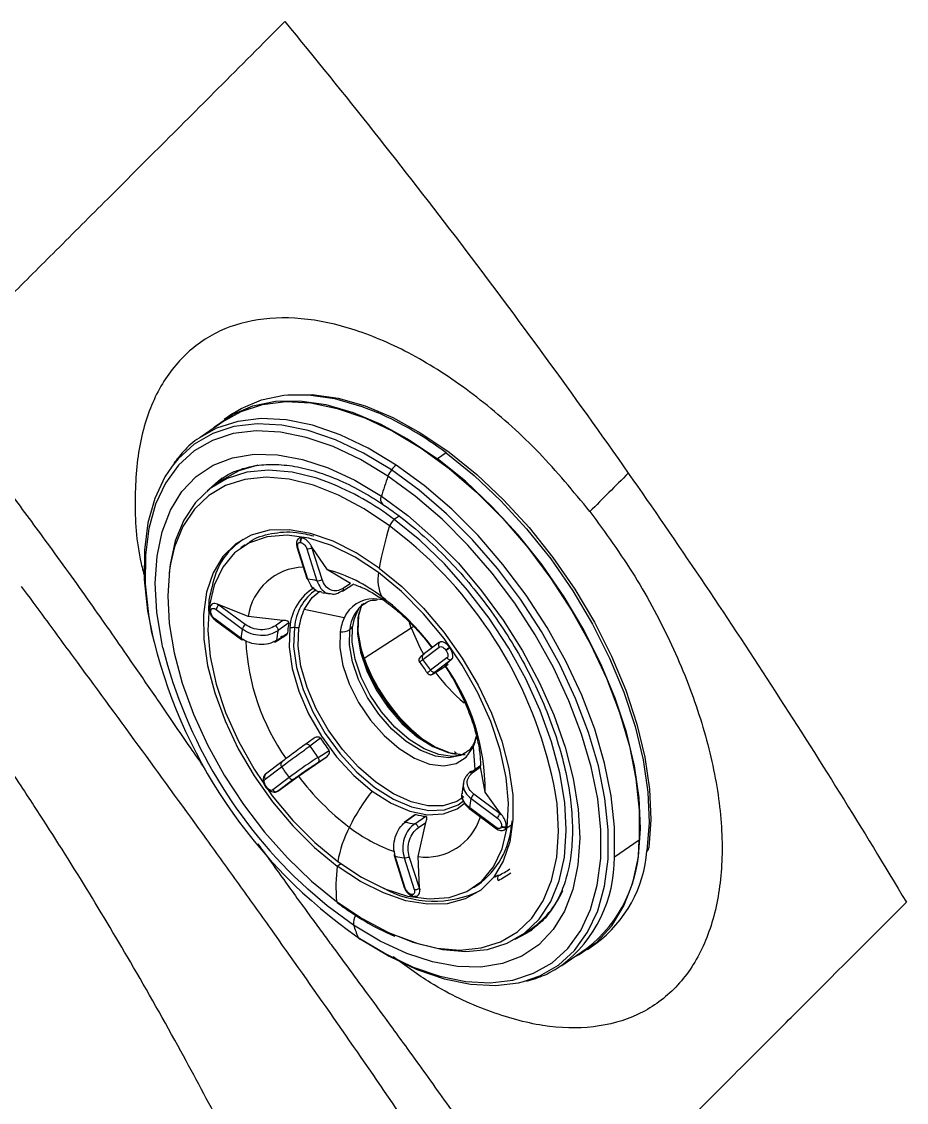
# Model space of a CAD drawing. Extents: x 525 to 613, y 487 to 635.
# Drawn here: x 580.308 to 583.063, y 554.742 to 558.106 of the extents above; entities that cross this region are included whole.
import ezdxf

# ---------------------------------------------------------------- set-up
doc = ezdxf.new("R2010")
doc.units = 0
doc.header["$MEASUREMENT"] = 0
doc.layers.add('1', color=4, linetype='Continuous')
doc.layers.add('STD TEST', color=3, linetype='Continuous')

# ---------------------------------------------------------------- blocks, each defined once
blk = doc.blocks.new('2023 VANGUARD')
at = {"layer": '1', "color": 3, "linetype": 'Continuous', "lineweight": 25}
for p, q in [((11.9816, -35.8261), (11.9046, -35.8789)), ((12.0063, -35.8045), (11.9794, -35.823)), ((12.6706, -35.9273), (12.6437, -35.9457)), ((11.9733, -36.006), (11.9323, -36.0406)), ((11.9709, -36.0126), (11.941, -36.034)), ((11.9614, -36.0143), (11.9693, -36.0088)), ((12.524, -36.1241), (12.5088, -36.1348)), ((12.5554, -36.2028), (12.4944, -36.1543)), ((12.2201, -36.1916), (12.2214, -36.1918)), ((12.0442, -36.2136), (12.0309, -36.2231)), ((12.2044, -36.2123), (12.2055, -36.2191)), ((12.2056, -36.2193), (12.2369, -36.3186)), ((12.2401, -36.3205), (12.2088, -36.2213)), ((12.2167, -36.2063), (12.2181, -36.2065)), ((12.2368, -36.226), (12.2681, -36.3252)), ((12.2532, -36.2216), (12.2506, -36.2166)), ((12.2506, -36.2166), (12.2527, -36.2219)), ((12.2527, -36.2219), (12.2532, -36.2216)), ((12.2839, -36.3212), (12.2527, -36.2219)), ((12.3014, -36.2909), (12.2532, -36.2216)), ((12.3729, -36.3334), (12.3014, -36.2909)), ((12.3474, -36.3575), (12.3825, -36.3342)), ((12.3729, -36.3334), (12.3493, -36.3489)), ((11.9318, -36.3855), (11.9305, -36.4199)), ((11.9635, -36.4005), (11.9585, -36.3981)), ((11.9585, -36.3981), (11.9629, -36.4009)), ((11.9341, -36.4107), (11.9339, -36.4121)), ((11.9375, -36.4193), (11.9377, -36.4178)), ((11.9539, -36.4146), (12.0359, -36.4754)), ((11.9629, -36.4009), (11.9635, -36.4005)), ((12.0449, -36.4617), (11.9629, -36.4009)), ((12.054, -36.4367), (11.9635, -36.4005)), ((12.3531, -36.4404), (12.2285, -36.4142)), ((12.0318, -36.5045), (11.9498, -36.4437)), ((11.9508, -36.4476), (12.0329, -36.5084)), ((12.1624, -36.4489), (12.054, -36.4367)), ((12.1624, -36.4489), (12.1394, -36.4652)), ((12.1808, -36.4561), (12.1469, -36.4801)), ((12.5618, -36.4719), (12.5561, -36.4556)), ((12.1426, -36.5108), (12.1763, -36.4886)), ((12.1452, -36.5113), (12.1745, -36.4921)), ((12.4149, -36.5663), (12.5618, -36.4719)), ((12.5618, -36.4719), (12.5689, -36.4674)), ((12.1403, -36.5145), (12.1452, -36.5113)), ((12.4149, -36.5663), (12.4012, -36.5226)), ((12.5982, -36.57), (12.6489, -36.5315)), ((12.6497, -36.5166), (12.5992, -36.5549)), ((12.6499, -36.5165), (12.653, -36.5149)), ((12.6809, -36.5324), (12.6821, -36.5341)), ((12.6728, -36.5653), (12.6221, -36.6038)), ((12.6691, -36.5409), (12.6703, -36.5425)), ((12.6899, -36.567), (12.6875, -36.5695)), ((12.688, -36.5692), (12.6899, -36.567)), ((12.6368, -36.608), (12.6875, -36.5695)), ((12.6768, -36.586), (12.6534, -36.6009)), ((12.6669, -36.5878), (12.688, -36.5692)), ((12.6698, -36.5873), (12.6669, -36.5878)), ((12.6875, -36.5695), (12.688, -36.5692)), ((12.2559, -36.8171), (12.2335, -36.8335)), ((12.2792, -36.8153), (12.2462, -36.8395)), ((12.2714, -36.8751), (12.3059, -36.853)), ((12.7015, -36.862), (12.6959, -36.8577)), ((12.7544, -36.8429), (12.7593, -36.913)), ((12.1588, -36.889), (12.1081, -36.9275)), ((12.2106, -36.9338), (12.2965, -36.8744)), ((12.2731, -36.8894), (12.2965, -36.8744)), ((12.7029, -36.8707), (12.6989, -36.8712)), ((12.7448, -36.9233), (12.7786, -36.8993)), ((12.1086, -36.9271), (12.1057, -36.93)), ((12.1057, -36.93), (12.1081, -36.9275)), ((12.107, -36.9425), (12.1577, -36.904)), ((12.1462, -36.9802), (12.2106, -36.9338)), ((12.7543, -36.9211), (12.7773, -36.9048)), ((12.7917, -36.9837), (12.7773, -36.9048)), ((12.108, -36.9665), (12.1092, -36.9682)), ((12.1108, -36.9669), (12.1096, -36.9652)), ((12.1817, -36.9378), (12.1309, -36.9763)), ((12.1456, -36.9805), (12.1963, -36.9421)), ((12.7246, -36.9576), (12.7234, -36.9626)), ((12.1378, -36.9825), (12.1385, -36.9825)), ((12.1426, -36.9821), (12.1462, -36.9802)), ((12.1456, -36.9805), (12.1426, -36.9821)), ((12.1462, -36.9802), (12.1456, -36.9805)), ((12.7204, -36.9818), (12.7201, -36.9883)), ((12.748, -37.0033), (12.83, -37.0641)), ((12.839, -37.0504), (12.757, -36.9896)), ((12.8396, -37.0501), (12.7917, -36.9837)), ((12.8259, -37.0932), (12.7439, -37.0324)), ((12.7449, -37.0364), (12.8269, -37.0972)), ((12.5725, -37.0535), (12.5392, -37.0772)), ((12.5758, -37.0531), (12.5429, -37.0764)), ((12.5725, -37.0814), (12.6071, -37.0583)), ((12.8396, -37.0501), (12.839, -37.0504)), ((12.839, -37.0504), (12.8434, -37.0541)), ((12.8434, -37.0541), (12.8396, -37.0501)), ((12.5828, -37.1839), (12.6074, -37.0777)), ((12.5839, -37.0933), (12.6074, -37.0777)), ((12.8269, -37.0971), (12.8327, -37.1004)), ((12.8269, -37.0972), (12.8271, -37.0973)), ((12.8423, -37.0885), (12.8421, -37.0899)), ((12.8573, -37.0902), (12.8571, -37.0916)), ((12.8605, -37.0934), (12.8741, -37.0845)), ((12.8745, -37.0728), (12.8741, -37.0845)), ((13.194, -37.1846), (13.271, -37.1319)), ((12.3312, -37.2131), (12.3418, -37.2058)), ((12.5085, -37.1805), (12.5398, -37.2798)), ((12.543, -37.2818), (12.5117, -37.1825)), ((12.5398, -37.1872), (12.571, -37.2865)), ((12.5869, -37.2825), (12.5556, -37.1832)), ((12.5874, -37.2821), (12.5828, -37.1839)), ((12.7553, -37.2803), (12.7688, -37.2714)), ((12.5632, -37.3015), (12.5618, -37.3013)), ((12.5679, -37.3074), (12.5693, -37.3076)), ((12.5874, -37.2821), (12.5869, -37.2825)), ((12.5869, -37.2825), (12.5882, -37.2877)), ((12.5882, -37.2877), (12.5874, -37.2821)), ((12.8992, -37.4324), (12.9299, -37.4123)), ((12.9407, -37.4095), (12.9328, -37.415)), ((13.0306, -37.5222), (13.1076, -37.4695)), ((13.1099, -37.4728), (13.1367, -37.4544))]:
    blk.add_line(p, q, dxfattribs=at)
at = {"layer": '1', "color": 3, "linetype": 'Continuous', "lineweight": 25, "flags": 128}
for points in [[(12.0063, -35.8045), (12.0318, -35.7887), (12.0952, -35.762), (12.1655, -35.7479), (12.2417, -35.7466), (12.3227, -35.7582), (12.4074, -35.7825), (12.4563, -35.8017)], [(12.1653, -35.7479), (12.1773, -35.7464), (12.2531, -35.7452), (12.3337, -35.7567), (12.4178, -35.7809), (12.5044, -35.8174), (12.592, -35.8656), (12.6795, -35.9248), (12.7656, -35.9942), (12.8489, -36.0728), (12.9284, -36.1595), (13.0028, -36.2528), (13.0711, -36.3516), (13.1322, -36.4543), (13.1852, -36.5595), (13.2295, -36.6656), (13.2643, -36.7711), (13.2891, -36.8745), (13.3036, -36.9741), (13.3076, -37.0687), (13.301, -37.1567)], [(11.9409, -35.854), (11.9495, -35.8462), (12.005, -35.8072), (12.0683, -35.7804), (12.1386, -35.7663), (12.2148, -35.765), (12.2958, -35.7766), (12.3805, -35.8009), (12.4675, -35.8376), (12.5557, -35.8861), (12.6437, -35.9457)], [(11.9816, -35.8261), (12.0324, -35.7978), (12.0985, -35.7763), (12.1711, -35.7676), (12.2491, -35.7717), (12.3315, -35.7885), (12.4169, -35.8179), (12.5043, -35.8594), (12.5922, -35.9124)], [(12.5152, -35.9652), (12.4273, -35.9122), (12.3399, -35.8707), (12.2545, -35.8413), (12.1721, -35.8244), (12.0941, -35.8203), (12.0215, -35.8291), (11.9554, -35.8506), (11.9046, -35.8789)], [(12.4893, -35.9999), (12.4035, -35.9482), (12.3183, -35.9077), (12.2349, -35.879), (12.1545, -35.8626), (12.0784, -35.8586), (12.0075, -35.8671), (11.943, -35.8881), (11.8858, -35.9211), (11.8367, -35.9658), (11.7965, -36.0214), (11.7657, -36.0871), (11.7447, -36.1621), (11.734, -36.2452), (11.7335, -36.3351), (11.7434, -36.4306), (11.7524, -36.4806)], [(12.5, -35.9802), (12.4127, -35.9275), (12.3259, -35.8863), (12.241, -35.8571), (12.1592, -35.8404), (12.0817, -35.8363), (12.0096, -35.845), (11.9439, -35.8663), (11.8857, -35.9), (11.8357, -35.9454), (11.8169, -35.9685)], [(12.5922, -35.9124), (12.6794, -35.9761), (12.7646, -36.0496), (12.8467, -36.1318), (12.9243, -36.2216), (12.9964, -36.3176), (13.0619, -36.4183), (13.1199, -36.5225), (13.1695, -36.6284), (13.2099, -36.7347), (13.2407, -36.8396), (13.2613, -36.9418), (13.2715, -37.0397), (13.271, -37.1319)], [(12.6706, -35.9273), (12.7571, -35.9971), (12.841, -36.0762), (12.9209, -36.1633), (12.9958, -36.2572), (13.0644, -36.3565), (13.1259, -36.4599), (13.1792, -36.5657), (13.2237, -36.6724), (13.2587, -36.7785), (13.2837, -36.8824), (13.2983, -36.9827), (13.3023, -37.0778), (13.2956, -37.1663)], [(11.7888, -36.5342), (11.7852, -36.5178), (11.7698, -36.4229), (11.7649, -36.3329), (11.7703, -36.2491), (11.786, -36.1728), (11.8119, -36.1054), (11.8474, -36.0477), (11.892, -36.0009), (11.9451, -35.9655), (12.0057, -35.9422), (12.0729, -35.9313), (12.1458, -35.9329), (12.223, -35.9472), (12.3034, -35.9737), (12.3857, -36.0122), (12.4687, -36.062)], [(13.0661, -37.4979), (13.0843, -37.4886), (13.1398, -37.4496), (13.1866, -37.3989), (13.224, -37.3372), (13.2515, -37.2655), (13.2688, -37.1847), (13.2754, -37.0962), (13.2714, -37.0011), (13.2568, -36.9009), (13.2319, -36.7969), (13.1969, -36.6908), (13.1524, -36.5841), (13.099, -36.4783), (13.0375, -36.375), (12.9689, -36.2756), (12.8941, -36.1817), (12.8141, -36.0946), (12.7303, -36.0155), (12.6437, -35.9457)], [(11.8169, -35.9685), (11.7947, -36.0021), (11.7634, -36.069), (11.742, -36.1453), (11.7311, -36.2299), (11.7306, -36.3214), (11.7407, -36.4187), (11.7578, -36.5059)], [(12.3044, -36.0191), (12.2675, -36.0059), (12.1906, -35.987), (12.1177, -35.9808), (12.0501, -35.9873), (11.9889, -36.0066), (11.9352, -36.0383), (11.8898, -36.0818), (11.8536, -36.1364), (11.8272, -36.2011), (11.811, -36.2749), (11.8079, -36.3011)], [(12.0839, -35.9652), (12.0246, -35.9827), (11.9709, -36.0126)], [(12.911, -37.5728), (12.9616, -37.5552), (13.0198, -37.5215), (13.0698, -37.4761), (13.1107, -37.4194), (13.1421, -37.3525), (13.1634, -37.2762), (13.1744, -37.1916), (13.1748, -37.1001), (13.1647, -37.0028), (13.1442, -36.9013), (13.1137, -36.797), (13.0735, -36.6915), (13.0242, -36.5862), (12.9667, -36.4828), (12.9016, -36.3827), (12.8299, -36.2873), (12.7528, -36.1982), (12.6713, -36.1165), (12.5866, -36.0435), (12.5, -35.9802)], [(13.194, -37.1846), (13.1945, -37.0925), (13.1843, -36.9946), (13.1637, -36.8924), (13.1329, -36.7874), (13.0925, -36.6812), (13.0429, -36.5752), (12.9849, -36.4711), (12.9194, -36.3703), (12.8473, -36.2744), (12.7697, -36.1846), (12.6876, -36.1024), (12.6024, -36.0289), (12.5152, -35.9652)], [(12.4944, -36.1543), (12.415, -36.1009), (12.3356, -36.0585), (12.2574, -36.0277), (12.182, -36.0091), (12.1104, -36.003), (12.044, -36.0095), (11.9839, -36.0284), (11.9311, -36.0595), (11.8866, -36.1022), (11.851, -36.1558), (11.825, -36.2194), (11.8123, -36.2721)], [(11.9263, -36.0454), (11.9331, -36.0385), (11.9614, -36.0143)], [(12.3964, -37.4352), (12.4822, -37.4869), (12.5674, -37.5274), (12.6508, -37.556), (12.7312, -37.5725), (12.8073, -37.5765), (12.8782, -37.5679), (12.9427, -37.547), (12.9999, -37.514), (13.0489, -37.4693), (13.0892, -37.4137), (13.12, -37.3479), (13.1409, -37.273), (13.1517, -37.1899), (13.1521, -37.1), (13.1422, -37.0044), (13.1221, -36.9047), (13.0921, -36.8023), (13.0526, -36.6986), (13.0042, -36.5952), (12.9477, -36.4936), (12.8837, -36.3953), (12.8134, -36.3016), (12.7376, -36.214), (12.6576, -36.1338), (12.5744, -36.0621), (12.4893, -35.9999)], [(12.4687, -36.062), (12.551, -36.1223), (12.6313, -36.1922), (12.7083, -36.2706), (12.7809, -36.3562), (12.8479, -36.4477), (12.9083, -36.5436), (12.961, -36.6425), (13.0053, -36.7427), (13.0404, -36.8427), (13.0658, -36.941), (13.0812, -37.0359), (13.0862, -37.1259), (13.0808, -37.2097), (13.065, -37.286), (13.0392, -37.3534), (13.0036, -37.4111), (12.959, -37.4579), (12.906, -37.4933), (12.8453, -37.5166), (12.7781, -37.5275), (12.7053, -37.5259), (12.6281, -37.5116), (12.5476, -37.4851), (12.4653, -37.4466), (12.3823, -37.3968)], [(13.0443, -37.0996), (13.0394, -37.0155), (13.024, -36.9227), (12.9983, -36.8265), (12.9629, -36.7287), (12.9182, -36.6309), (12.8651, -36.5348), (12.8044, -36.4421), (12.7373, -36.3542), (12.6648, -36.2729), (12.5882, -36.1993), (12.5088, -36.1348)], [(12.4621, -36.2855), (12.39, -36.2378), (12.3182, -36.2016), (12.2481, -36.1776), (12.1813, -36.1663), (12.1193, -36.1681), (12.0635, -36.1829), (12.0151, -36.2103), (11.9753, -36.2498), (11.9449, -36.3004), (11.9246, -36.361), (11.9148, -36.4304), (11.9158, -36.5068), (11.9275, -36.5887), (11.9497, -36.6741), (11.9819, -36.7612), (12.0233, -36.8481), (12.0731, -36.9328), (12.1301, -37.0133), (12.1931, -37.088), (12.2606, -37.1551), (12.3312, -37.2131)], [(12.4599, -36.2994), (12.3866, -36.2512), (12.3134, -36.2152), (12.2424, -36.1923), (12.1751, -36.1832), (12.1132, -36.188), (12.0584, -36.2066), (12.0118, -36.2386), (11.9747, -36.2832), (11.9481, -36.3392), (11.9324, -36.4054)], [(11.8123, -36.2721), (11.8091, -36.2919), (11.8035, -36.372), (11.8083, -36.4584), (11.8234, -36.5496), (11.8486, -36.644), (11.8835, -36.7401), (11.9274, -36.8361), (11.9795, -36.9305), (12.0391, -37.0216), (12.105, -37.1078), (12.1762, -37.1878), (12.2515, -37.26), (12.3294, -37.3234)], [(12.4621, -36.2855), (12.5326, -36.3435), (12.6001, -36.4106), (12.6631, -36.4853), (12.7201, -36.5658), (12.7699, -36.6505), (12.8114, -36.7374), (12.8435, -36.8245), (12.8657, -36.9099), (12.8775, -36.9918), (12.8784, -37.0682), (12.8687, -37.1376), (12.8483, -37.1982), (12.8179, -37.2488), (12.7781, -37.2883), (12.7297, -37.3157), (12.6739, -37.3305), (12.612, -37.3323), (12.5452, -37.321), (12.475, -37.297), (12.4032, -37.2608), (12.3312, -37.2131)], [(12.8605, -37.0934), (12.8647, -37.0188), (12.8574, -36.9376), (12.8387, -36.8517), (12.8092, -36.7632), (12.7695, -36.6745), (12.7206, -36.5876), (12.6637, -36.5047), (12.6002, -36.4278), (12.5317, -36.3588), (12.4599, -36.2994)], [(12.2285, -36.4142), (12.2533, -36.377), (12.2767, -36.3574)], [(12.4078, -36.3982), (12.3954, -36.4405), (12.3939, -36.4909), (12.4033, -36.5469), (12.4231, -36.6056), (12.4523, -36.6642), (12.4895, -36.7197), (12.5328, -36.7693), (12.58, -36.8105), (12.6288, -36.8412), (12.6767, -36.86), (12.7213, -36.8659), (12.7296, -36.8655)], [(12.4818, -36.3856), (12.4448, -36.3816), (12.4443, -36.3816)], [(11.9324, -36.4054), (11.9282, -36.48), (11.9355, -36.5613), (11.9542, -36.6472), (11.9837, -36.7356), (12.0234, -36.8243), (12.0723, -36.9112), (12.1292, -36.9942), (12.1927, -37.0711), (12.2611, -37.14), (12.3329, -37.1994)], [(12.3986, -36.4244), (12.3974, -36.4318), (12.3958, -36.4834), (12.4054, -36.5407), (12.4256, -36.6009), (12.4555, -36.6608), (12.4936, -36.7176), (12.5379, -36.7684), (12.5863, -36.8106), (12.6362, -36.8421), (12.6853, -36.8613), (12.7018, -36.865)], [(12.1838, -36.4716), (12.1816, -36.532), (12.1908, -36.5985), (12.2113, -36.6686), (12.242, -36.7396), (12.282, -36.8088), (12.3295, -36.8735), (12.3829, -36.9311), (12.4401, -36.9796)], [(12.1978, -36.4711), (12.1956, -36.5302), (12.2047, -36.5953), (12.2247, -36.6639), (12.2548, -36.7334), (12.2939, -36.801), (12.3404, -36.8643), (12.3927, -36.9208), (12.4486, -36.9682), (12.506, -37.0048), (12.5628, -37.0292), (12.6167, -37.0404), (12.6657, -37.038), (12.7078, -37.0221), (12.7248, -37.01)], [(12.7256, -36.9974), (12.7032, -37.0122), (12.6615, -37.0256), (12.6135, -37.0261), (12.5612, -37.0136), (12.5063, -36.9887), (12.451, -36.9523), (12.3974, -36.9058), (12.3475, -36.8508), (12.3031, -36.7895), (12.2659, -36.7242), (12.2373, -36.6573), (12.2184, -36.5913), (12.2098, -36.5286), (12.212, -36.4718)], [(12.3407, -36.4837), (12.3395, -36.5335), (12.349, -36.5887), (12.3688, -36.6465), (12.3977, -36.7041), (12.4345, -36.7586), (12.4772, -36.8072), (12.5237, -36.8476), (12.5717, -36.8777), (12.6188, -36.896), (12.6627, -36.9017), (12.7011, -36.8944), (12.7322, -36.8744), (12.7544, -36.8429)], [(12.7323, -36.8599), (12.7155, -36.8688), (12.6789, -36.8761), (12.637, -36.871), (12.592, -36.8538), (12.546, -36.8251), (12.5014, -36.7866), (12.4605, -36.7402), (12.4252, -36.6881), (12.3974, -36.6329), (12.3785, -36.5776), (12.3693, -36.5247), (12.3704, -36.477)], [(12.6989, -36.8712), (12.6899, -36.8717), (12.6475, -36.8662), (12.602, -36.8485), (12.5556, -36.8194), (12.5107, -36.7804), (12.4694, -36.7334), (12.4339, -36.6808), (12.4059, -36.6252), (12.3869, -36.5693), (12.3777, -36.516), (12.3788, -36.4679)], [(12.5618, -36.4719), (12.5885, -36.5324), (12.601, -36.5553)], [(12.3294, -37.3234), (12.4088, -37.3767), (12.4883, -37.4191), (12.5664, -37.4499), (12.6419, -37.4685), (12.7134, -37.4746), (12.7798, -37.4682), (12.8399, -37.4492), (12.8927, -37.4181), (12.9373, -37.3754), (12.9728, -37.3218), (12.9988, -37.2582), (13.0147, -37.1857), (13.0203, -37.1056), (13.0155, -37.0192), (13.0113, -36.9871)], [(12.4401, -36.9796), (12.4988, -37.017), (12.5568, -37.0419), (12.6119, -37.0534), (12.6619, -37.0509), (12.705, -37.0347), (12.728, -37.0174)], [(12.3329, -37.1994), (12.4063, -37.2477), (12.4794, -37.2837), (12.5505, -37.3065), (12.6178, -37.3157), (12.6797, -37.3109), (12.7345, -37.2922), (12.7811, -37.2602), (12.8181, -37.2157), (12.8448, -37.1596), (12.8605, -37.0934)], [(12.5206, -37.4309), (12.5821, -37.4541), (12.6589, -37.473), (12.7318, -37.4793), (12.7994, -37.4727), (12.8606, -37.4534), (12.9143, -37.4217), (12.9597, -37.3782), (12.9959, -37.3236), (13.0224, -37.2589), (13.0386, -37.1851), (13.0443, -37.1035), (13.0443, -37.0996)], [(12.3823, -37.3968), (12.3001, -37.3365), (12.2395, -37.2848)], [(12.4055, -37.4413), (12.4928, -37.494), (12.5795, -37.5352), (12.6644, -37.5644), (12.7463, -37.5811), (12.8238, -37.5852), (12.8959, -37.5765), (12.911, -37.5728)], [(12.9328, -37.415), (12.9195, -37.4236), (12.8844, -37.4414)], [(12.8909, -37.4376), (12.9291, -37.4174), (12.9368, -37.4123)]]:
    blk.add_lwpolyline(points, dxfattribs=at)
at = {"layer": '1', "color": 3, "linetype": 'Continuous', "lineweight": 25}
for centre, radius, start, end in [((12.0309, -36.7736), 1.0609, 52.9167, 66.3604), ((12.5616, -36.0265), 0.0771, 143.058, 159.7936), ((12.5537, -36.0192), 0.0664, 125.4788, 143.9827), ((11.9788, -36.8325), 0.8762, 52.7799, 68.1824), ((13.7303, -36.4454), 1.3186, 160.2544, 163.0974), ((12.4862, -36.0721), 0.0202, 150.0684, 224.7062), ((13.3965, -36.4462), 0.9482, 162.0654, 170.2402), ((12.5331, -36.1677), 0.0409, 126.4187, 160.8023), ((12.2312, -36.2019), 0.0152, 137.1684, 196.8752), ((12.2326, -36.2021), 0.0152, 137.1684, 196.8752), ((12.2087, -36.2179), 0.0034, 200.7673, 271.387), ((12.2389, -36.2009), 0.0251, 265.3087, 303.2733), ((11.6802, -37.2363), 1.3542, 10.6025, 49.7411), ((12.2318, -36.4621), 0.1797, 91.9995, 171.8644), ((12.1729, -36.7592), 0.4856, 52.2688, 74.6643), ((12.2401, -36.317), 0.00354, 206.2259, 270.5136), ((12.2072, -36.6017), 0.2831, 77.5734, 83.3273), ((12.2702, -36.3002), 0.0251, 265.3087, 303.2741), ((12.579, -36.322), 0.1212, 169.274, 206.0093), ((12.34, -36.4811), 0.1565, 120.861, 176.4938), ((12.357, -36.4837), 0.1597, 125.0884, 175.4442), ((12.4435, -36.4806), 0.099, 89.5759, 156.0321), ((12.4808, -36.4852), 0.1107, 126.1954, 175.7846), ((11.9829, -37.0209), 0.8089, 37.0645, 52.9681), ((12.5192, -36.3469), 0.0567, 209.9141, 232.8609), ((11.9416, -36.4127), 0.00775, 175.6009, 238.1298), ((11.9411, -36.4117), 0.00695, 137.9336, 241.212), ((11.9765, -36.4197), 0.0232, 125.881, 167.2806), ((12.4116, -36.4979), 0.2014, 155.4412, 172.5405), ((12.5239, -36.4869), 0.1463, 155.4412, 172.5405), ((12.5625, -36.512), 0.192, 149.304, 153.4173), ((11.9536, -36.4448), 0.00394, 163.1727, 225.8717), ((12.0585, -36.4805), 0.0232, 125.8801, 167.2806), ((12.4379, -36.5089), 0.2625, 168.3904, 175.5453), ((12.4909, -36.5034), 0.1515, 155.4412, 172.5405), ((13.3042, -36.1281), 1.5913, 192.7979, 235.2193), ((12.3429, -36.5335), 0.3125, 169.2743, 174.6614), ((12.4042, -36.532), 0.2625, 168.5857, 175.3498), ((12.1967, -36.6309), 0.1598, 89.6036, 94.6329), ((12.1967, -36.6364), 0.1654, 84.6945, 89.6109), ((12.3461, -36.4382), 0.0458, 263.1703, 302.0663), ((12.3563, -36.4557), 0.0256, 303.4756, 331.5917), ((12.0356, -36.5056), 0.00394, 163.1725, 225.8719), ((12.0348, -36.5039), 0.00496, 246.6007, 309.169), ((12.7442, -36.4786), 0.6986, 182.6995, 215.0185), ((12.6572, -36.5245), 0.0108, 131.9515, 220.1933), ((12.9087, -36.8624), 0.401, 124.6216, 126.6964), ((13.25, -36.1674), 1.5066, 194.0913, 227.8742), ((12.9478, -36.3708), 0.5677, 200.149, 233.5405), ((12.6064, -36.563), 0.0108, 131.9495, 220.1936), ((12.9099, -36.8641), 0.401, 124.6216, 126.6964), ((12.6824, -36.5596), 0.0112, 210.8271, 296.8147), ((11.896, -37.0923), 0.8752, 33.9345, 36.6452), ((12.1131, -36.9799), 0.6786, 359.6855, 35.2994), ((12.6317, -36.598), 0.0112, 210.8268, 296.8168), ((13.0662, -36.2958), 0.532, 216.3956, 230.2697), ((12.6166, -36.7799), 0.1515, 335.4412, 352.5405), ((12.8922, -36.4097), 0.735, 213.4896, 217.0901), ((12.8585, -36.4328), 0.735, 213.5879, 216.9917), ((12.166, -36.897), 0.0108, 131.9493, 220.1936), ((12.1153, -36.9355), 0.0108, 131.9515, 220.1933), ((12.8839, -36.4154), 0.8752, 213.9345, 216.6452), ((12.8561, -36.4463), 0.8089, 217.0645, 232.9681), ((12.1143, -36.9726), 0.00874, 122.7317, 136.1789), ((12.1135, -36.9716), 0.00547, 119.5405, 140.7163), ((12.1913, -36.9321), 0.0112, 210.8268, 296.8167), ((12.1406, -36.9705), 0.0112, 210.8271, 296.8147), ((12.9341, -37.3707), 0.6301, 141.6289, 153.7516), ((12.4369, -36.9742), 0.3125, 349.2743, 354.6614), ((12.7706, -37.0084), 0.0232, 125.8802, 167.2806), ((12.7477, -37.0335), 0.00394, 163.1725, 225.8719), ((12.6308, -36.8217), 0.2378, 256.6294, 264.2713), ((12.6067, -37.0074), 0.1781, 262.3019, 342.8246), ((12.8526, -37.0692), 0.0232, 125.881, 167.2806), ((12.7146, -37.2677), 0.3877, 153.0697, 169.8578), ((12.677, -36.6904), 0.5063, 232.5114, 250.7015), ((12.5971, -36.8449), 0.2378, 256.838, 264.0624), ((12.6203, -37.0647), 0.2545, 305.7001, 355.5523), ((12.8297, -37.0943), 0.00394, 163.1727, 225.8717), ((12.8512, -37.0772), 0.0156, 234.555, 292.4021), ((12.8514, -37.0758), 0.0156, 234.555, 292.4021), ((12.8515, -37.1372), 0.4196, 307.6183, 0.7188), ((12.8987, -37.1352), 0.3981, 306.717, 355.5224), ((13.2898, -37.1568), 0.0112, 301.5074, 0.4825), ((12.5117, -37.1794), 0.0031, 108.898, 270.5039), ((12.5727, -36.9061), 0.2831, 257.5734, 263.3273), ((12.5418, -37.1622), 0.0251, 265.3087, 303.2741), ((12.775, -37.19), 0.4191, 307.335, 0.7375), ((12.8427, -37.2763), 0.5154, 172.9611, 185.2429), ((12.7434, -37.0647), 0.2124, 294.6693, 307.0093), ((12.7468, -37.0526), 0.2087, 294.6694, 305.6096), ((12.8416, -37.251), 0.0117, 131.4704, 215.27), ((12.633, -36.9946), 0.3279, 241.0077, 295.9658), ((12.543, -37.2782), 0.00354, 206.2261, 270.5134), ((12.5698, -37.2994), 0.0082, 193.087, 256.7043), ((12.5705, -37.3002), 0.00741, 190.159, 289.8416), ((12.5731, -37.2615), 0.0251, 265.3087, 303.2733), ((12.765, -37.1678), 0.2949, 303.9968, 335.6751), ((12.4291, -37.3907), 0.0472, 148.6346, 187.388), ((12.6908, -37.3055), 0.3217, 196.4928, 203.7758), ((12.4055, -37.4314), 0.00987, 202.1379, 269.5768)]:
    blk.add_arc(centre, radius, start, end, dxfattribs=at)
for points, knots in [([(16.2356, -37.6487), (16.2231, -37.6185), (16.1993, -37.5612), (16.1653, -37.48), (16.1351, -37.4082), (16.1087, -37.3458), (16.0861, -37.2929), (16.0598, -37.2317), (16.0247, -37.1504), (15.9663, -37.017), (15.8604, -36.7798), (15.7066, -36.4495), (15.4478, -35.9271), (15.1006, -35.286), (14.6476, -34.5374), (14.159, -33.8115), (13.6363, -33.1098), (13.0814, -32.4332), (12.4958, -31.7833), (11.8806, -31.1611), (11.3315, -30.6551), (10.6673, -30.0857), (10.1204, -29.6596), (9.5407, -29.2472), (9.1735, -28.9991), (8.7738, -28.7449), (8.3992, -28.5191), (8.0243, -28.3051), (7.7228, -28.1427), (7.5039, -28.0292), (7.3702, -27.9614), (7.2385, -27.8959), (7.1087, -27.8328), (6.9809, -27.7717), (6.8961, -27.7323), (6.8542, -27.7127)], [0, 0, 0, 0, 0.007026, 0.013326, 0.018899, 0.023745, 0.027863, 0.031253, 0.038027, 0.046879, 0.062505, 0.093756, 0.125007, 0.187505, 0.250004, 0.3125, 0.374997, 0.437498, 0.499999, 0.562466, 0.624997, 0.659992, 0.749988, 0.773469, 0.812493, 0.844962, 0.874998, 0.90624, 0.937499, 0.948405, 0.959115, 0.969629, 0.979948, 0.990072, 1, 1, 1, 1]), ([(11.048, -35.7047), (11.0634, -35.6893), (11.095, -35.6578), (11.1436, -35.6091), (11.1946, -35.5581), (11.2479, -35.5048), (11.3321, -35.4206), (11.4519, -35.3011), (11.6087, -35.144), (11.78, -34.9731), (11.9674, -34.7857), (12.0987, -34.6541), (12.1681, -34.5847)], [0, 0, 0, 0, 0.041538, 0.08513, 0.130739, 0.178331, 0.227875, 0.355964, 0.498078, 0.647014, 0.813735, 1, 1, 1, 1]), ([(12.1681, -34.5847), (12.3542, -34.8107), (12.6275, -35.1556), (12.8919, -35.5101), (13.0662, -35.7485), (13.1523, -35.8689), (13.2374, -35.9903)], [0, 0, 0, 0, 0.5, 0.75, 0.75, 1, 1, 1, 1]), ([(13.118, -36.1096), (13.0662, -36.047), (12.9627, -35.9218), (12.7886, -35.7662), (12.6094, -35.6409), (12.4301, -35.5543), (12.2579, -35.5071), (12.0997, -35.5036), (11.9608, -35.5415), (11.8478, -35.6216), (11.7636, -35.7388), (11.7124, -35.8903), (11.6977, -36.0696), (11.7059, -36.2162), (11.7287, -36.3031), (11.7329, -36.3191)], [0, 0, 0, 0, 0.081775, 0.163581, 0.245368, 0.327163, 0.408937, 0.490744, 0.572529, 0.654325, 0.736098, 0.817906, 0.899692, 0.981488, 1, 1, 1, 1]), ([(11.9205, -36.9114), (11.905, -36.889), (11.855, -36.8166), (11.7785, -36.7046), (11.6974, -36.5866), (11.6305, -36.4901), (11.5464, -36.3702), (11.4445, -36.2282), (11.3165, -36.0548), (11.1872, -35.8837), (11.0944, -35.7644), (11.048, -35.7047)], [0, 0, 0, 0, 0.055009, 0.177127, 0.273269, 0.343438, 0.413648, 0.568096, 0.695485, 0.847743, 1, 1, 1, 1]), ([(11.9064, -35.8782), (11.9048, -35.8791), (11.8841, -35.8907), (11.855, -35.9175), (11.8319, -35.9476), (11.8223, -35.9601)], [0, 0, 0, 0, 0.048617, 0.605769, 1, 1, 1, 1]), ([(11.9629, -36.0148), (11.9668, -36.0115), (11.9846, -35.9963), (12.0232, -35.9794), (12.0788, -35.9646), (12.1406, -35.9615), (12.2067, -35.9689), (12.2763, -35.987), (12.3485, -36.0155), (12.4142, -36.0493), (12.4553, -36.0757), (12.4718, -36.0863)], [0, 0, 0, 0, 0.036036, 0.166116, 0.29589, 0.42319, 0.548205, 0.671885, 0.795003, 0.917998, 1, 1, 1, 1]), ([(13.2374, -35.9903), (13.2173, -36.0103), (13.1972, -36.0303), (13.1574, -36.0701), (13.1377, -36.0899), (13.1181, -36.1096)], [0, 0, 0, 0, 0.5, 0.5, 1, 1, 1, 1]), ([(13.2374, -35.9903), (13.3135, -36.099), (13.3888, -36.2084), (13.5372, -36.4286), (13.6104, -36.5392), (13.8269, -36.8731), (13.9671, -37.0982), (14.1032, -37.3259)], [0, 0, 0, 0, 0.25, 0.25, 0.5, 0.5, 1, 1, 1, 1]), ([(12.4718, -36.0863), (12.4848, -36.0952), (12.5224, -36.121), (12.5843, -36.1706), (12.656, -36.237), (12.7246, -36.3106), (12.7893, -36.3901), (12.8489, -36.4745), (12.9026, -36.5624), (12.9496, -36.6525), (12.9892, -36.7434), (13.0209, -36.8339), (13.0442, -36.9224), (13.0588, -37.0077), (13.0647, -37.0884), (13.062, -37.1633), (13.0507, -37.2313), (13.0314, -37.2916), (13.0043, -37.3431), (12.9738, -37.383), (12.9495, -37.4013), (12.9392, -37.409)], [0, 0, 0, 0, 0.028638, 0.08331, 0.13807, 0.192894, 0.247766, 0.302665, 0.357569, 0.412452, 0.467291, 0.522063, 0.576747, 0.631328, 0.685801, 0.740186, 0.794547, 0.848995, 0.903788, 0.959323, 1, 1, 1, 1]), ([(13.118, -36.1096), (13.1662, -36.1759), (13.2624, -36.3084), (13.3763, -36.5241), (13.4631, -36.7418), (13.5161, -36.9548), (13.5355, -37.1548), (13.5186, -37.3334), (13.468, -37.4851), (13.3836, -37.6022), (13.2706, -37.6824), (13.1318, -37.7202), (12.9736, -37.717), (12.8014, -37.6687), (12.6426, -37.5957), (12.5444, -37.524), (12.5057, -37.4956)], [0, 0, 0, 0, 0.073245, 0.146494, 0.219751, 0.292987, 0.366234, 0.439481, 0.512738, 0.585974, 0.65922, 0.732468, 0.805725, 0.878962, 0.952209, 1, 1, 1, 1]), ([(12.0379, -36.1968), (12.0223, -36.2086), (11.9872, -36.2349), (11.9502, -36.2987), (11.9379, -36.3566), (11.9318, -36.3855)], [0, 0, 0, 0, 0.286945, 0.643473, 1, 1, 1, 1]), ([(12.0455, -36.2156), (12.0499, -36.2115), (12.0719, -36.1915), (12.1255, -36.1765), (12.1927, -36.1696), (12.2399, -36.1813), (12.258, -36.1858)], [0, 0, 0, 0, 0.087859, 0.43623, 0.784602, 1, 1, 1, 1]), ([(12.2106, -36.1937), (12.2092, -36.1953), (12.2066, -36.1984), (12.2046, -36.2049), (12.2039, -36.2097), (12.2043, -36.2122), (12.2044, -36.2123)], [0, 0, 0, 0, 0.332652, 0.662432, 0.985716, 1, 1, 1, 1]), ([(12.2201, -36.1916), (12.2177, -36.1914), (12.2132, -36.1912), (12.2105, -36.1939), (12.2092, -36.1952)], [0, 0, 0, 0, 0.515792, 1, 1, 1, 1]), ([(12.2506, -36.2166), (12.2487, -36.2137), (12.2448, -36.2077), (12.2372, -36.2), (12.2291, -36.194), (12.224, -36.1925), (12.2214, -36.1918)], [0, 0, 0, 0, 0.246603, 0.499388, 0.752586, 1, 1, 1, 1]), ([(12.2088, -36.2213), (12.2083, -36.2188), (12.2072, -36.2138), (12.2089, -36.2087), (12.2123, -36.2061), (12.2152, -36.2062), (12.2167, -36.2063)], [0, 0, 0, 0, 0.279486, 0.559002, 0.779415, 1, 1, 1, 1]), ([(12.2181, -36.2065), (12.2201, -36.2071), (12.2242, -36.2085), (12.2301, -36.2138), (12.2345, -36.2199), (12.236, -36.224), (12.2368, -36.226)], [0, 0, 0, 0, 0.279658, 0.559227, 0.779582, 1, 1, 1, 1]), ([(12.2835, -36.3603), (12.2793, -36.36), (12.2678, -36.3594), (12.2511, -36.3457), (12.2438, -36.3289), (12.2401, -36.3205)], [0, 0, 0, 0, 0.217972, 0.608967, 1, 1, 1, 1]), ([(12.2681, -36.3252), (12.2718, -36.3336), (12.2791, -36.3502), (12.2942, -36.3633), (12.3043, -36.3642), (12.3068, -36.3644)], [0, 0, 0, 0, 0.4275514, 0.8550607, 1, 1, 1, 1]), ([(12.3493, -36.3489), (12.3429, -36.3521), (12.3301, -36.3585), (12.3103, -36.3551), (12.2933, -36.3429), (12.2871, -36.3284), (12.2839, -36.3212)], [0, 0, 0, 0, 0.249817, 0.500222, 0.750496, 1, 1, 1, 1]), ([(12.8924, -38.5367), (12.8924, -38.5367), (12.8924, -38.5367), (12.8924, -38.5367), (12.7693, -38.3452), (12.5803, -38.0609), (12.3215, -37.6865), (12.1574, -37.454), (12.0416, -37.292), (11.9752, -37.1996), (11.8753, -37.0612), (11.7247, -36.8542), (11.5564, -36.6248), (11.4309, -36.4545), (11.3729, -36.3757), (11.3487, -36.3428)], [0.7543994, 0.7543994, 0.7543994, 0.7543994, 0.7543995, 0.7543995, 0.7543995, 0.8168995, 0.8481495, 0.8793995, 0.8950245, 0.902837, 0.9106495, 0.9418995, 0.9731495, 0.9887745, 1.0000001, 1.0000001, 1.0000001, 1.0000001]), ([(12.2822, -36.3616), (12.2886, -36.3625), (12.2969, -36.3635), (12.3059, -36.3655), (12.3079, -36.366)], [0, 0, 0, 0, 0.779021, 1, 1, 1, 1]), ([(12.3068, -36.3644), (12.3117, -36.3656), (12.3241, -36.3686), (12.3368, -36.3618), (12.3444, -36.3577)], [0, 0, 0, 0, 0.397942, 1, 1, 1, 1]), ([(12.3493, -36.3489), (12.3495, -36.3496), (12.3499, -36.351), (12.35, -36.3534), (12.3493, -36.356), (12.3477, -36.3575), (12.3459, -36.3579), (12.3449, -36.3578), (12.3444, -36.3577)], [0, 0, 0, 0, 0.1247216, 0.2493439, 0.5000001, 0.7506559, 0.8752779, 1, 1, 1, 1]), ([(12.3835, -36.3368), (12.3894, -36.3387), (12.4032, -36.3431), (12.4348, -36.3586), (12.464, -36.3767), (12.4814, -36.3895), (12.4853, -36.3923)], [0, 0, 0, 0, 0.247229, 0.572616, 0.905553, 1, 1, 1, 1]), ([(11.9585, -36.3981), (11.9557, -36.3972), (11.95, -36.3954), (11.943, -36.3964), (11.9378, -36.4001), (11.9365, -36.4048), (11.9359, -36.4071)], [0, 0, 0, 0, 0.246603, 0.499388, 0.752586, 1, 1, 1, 1]), ([(12.3941, -36.4205), (12.3946, -36.4193), (12.3989, -36.4088), (12.4059, -36.4013), (12.4144, -36.3972), (12.4158, -36.3965)], [0, 0, 0, 0, 0.09529, 0.846585, 1, 1, 1, 1]), ([(12.4158, -36.3965), (12.4216, -36.3928), (12.4321, -36.3858), (12.4485, -36.3851), (12.456, -36.3848)], [0, 0, 0, 0, 0.5438, 1, 1, 1, 1]), ([(12.4853, -36.3923), (12.4929, -36.3981), (12.515, -36.415), (12.5529, -36.4494), (12.5934, -36.4917), (12.6171, -36.5223), (12.6269, -36.5351)], [0, 0, 0, 0, 0.1591049, 0.465555, 0.7774481, 1, 1, 1, 1]), ([(11.9338, -36.4125), (11.9337, -36.414), (11.9335, -36.4169), (11.9345, -36.4232), (11.9375, -36.4316), (11.9424, -36.4393), (11.9472, -36.4446), (11.9497, -36.4467), (11.951, -36.4477)], [0, 0, 0, 0, 0.130838, 0.258017, 0.505837, 0.75074, 0.874277, 1, 1, 1, 1]), ([(11.9498, -36.4437), (11.9478, -36.4418), (11.9437, -36.4382), (11.9395, -36.431), (11.9373, -36.4244), (11.9375, -36.421), (11.9375, -36.4193)], [0, 0, 0, 0, 0.2794856, 0.5590017, 0.7794153, 1, 1, 1, 1]), ([(11.9377, -36.4178), (11.9383, -36.416), (11.9394, -36.4124), (11.9438, -36.4106), (11.9489, -36.4114), (11.9523, -36.4135), (11.9539, -36.4146)], [0, 0, 0, 0, 0.279658, 0.559227, 0.779582, 1, 1, 1, 1]), ([(12.1394, -36.4652), (12.1326, -36.4689), (12.1191, -36.4763), (12.0927, -36.4788), (12.0661, -36.4744), (12.052, -36.4659), (12.0449, -36.4617)], [0, 0, 0, 0, 0.249816, 0.500222, 0.750495, 1, 1, 1, 1]), ([(12.1394, -36.4652), (12.1399, -36.4657), (12.1411, -36.4666), (12.1431, -36.469), (12.1453, -36.4723), (12.1466, -36.4758), (12.147, -36.4784), (12.147, -36.4796), (12.1469, -36.4801)], [0, 0, 0, 0, 0.124722, 0.249344, 0.5, 0.750656, 0.875278, 1, 1, 1, 1]), ([(12.1808, -36.4561), (12.1809, -36.4556), (12.181, -36.4545), (12.18, -36.453), (12.1784, -36.4518), (12.1751, -36.4503), (12.1698, -36.449), (12.1649, -36.4489), (12.1624, -36.4489)], [0, 0, 0, 0, 0.094222, 0.190488, 0.29829, 0.424515, 0.701616, 1, 1, 1, 1]), ([(12.0359, -36.4754), (12.0442, -36.4804), (12.0608, -36.4904), (12.0921, -36.4958), (12.1231, -36.4933), (12.139, -36.4845), (12.1469, -36.4801)], [0, 0, 0, 0, 0.25003, 0.500035, 0.750022, 1, 1, 1, 1]), ([(12.1554, -36.4983), (12.158, -36.4981), (12.1629, -36.4979), (12.1687, -36.4959), (12.1724, -36.4938), (12.1745, -36.4922), (12.1759, -36.4904), (12.1761, -36.4892), (12.1763, -36.4886)], [0, 0, 0, 0, 0.298269, 0.57514, 0.701514, 0.809419, 0.905747, 1, 1, 1, 1]), ([(12.1426, -36.5108), (12.1347, -36.5147), (12.1189, -36.5227), (12.088, -36.5249), (12.0567, -36.5194), (12.0401, -36.5094), (12.0318, -36.5045)], [0, 0, 0, 0, 0.249978, 0.499965, 0.74997, 1, 1, 1, 1]), ([(12.1326, -36.5133), (12.1333, -36.5138), (12.1348, -36.5148), (12.1363, -36.5152), (12.137, -36.5154)], [0, 0, 0, 0, 0.481432, 1, 1, 1, 1]), ([(12.137, -36.5154), (12.1378, -36.5154), (12.1393, -36.5155), (12.141, -36.5145), (12.1422, -36.5129), (12.1424, -36.5115), (12.1426, -36.5108)], [0, 0, 0, 0, 0.2594194, 0.5189434, 0.7684571, 1, 1, 1, 1]), ([(12.6489, -36.5315), (12.6504, -36.5308), (12.6534, -36.5295), (12.6594, -36.5316), (12.6648, -36.5355), (12.6677, -36.5391), (12.6691, -36.5409)], [0, 0, 0, 0, 0.279486, 0.559002, 0.779415, 1, 1, 1, 1]), ([(12.6809, -36.5324), (12.6787, -36.5296), (12.6742, -36.524), (12.6663, -36.5181), (12.6587, -36.5146), (12.6549, -36.5148), (12.653, -36.5149)], [0, 0, 0, 0, 0.247558, 0.500834, 0.753648, 1, 1, 1, 1]), ([(12.2163, -38.5234), (12.2073, -38.5043), (12.1823, -38.451), (12.1332, -38.3486), (12.0608, -38.2012), (11.963, -38.0094), (11.8371, -37.7737), (11.6942, -37.521), (11.5416, -37.266), (11.4265, -37.0844), (11.3215, -36.9247), (11.2483, -36.8167), (11.153, -36.6803), (11.0968, -36.6032), (11.0613, -36.5545)], [0, 0, 0, 0, 0.027653, 0.07737, 0.149229, 0.243391, 0.360149, 0.500011, 0.624371, 0.750019, 0.781886, 0.87501, 0.920981, 1, 1, 1, 1]), ([(12.5994, -36.5548), (12.5958, -36.5576), (12.5894, -36.5627), (12.5861, -36.5672), (12.5854, -36.5706), (12.5855, -36.5726), (12.5857, -36.574), (12.5861, -36.5753), (12.5868, -36.577), (12.5875, -36.5779), (12.5879, -36.5786)], [0, 0, 0, 0, 0.408009, 0.732043, 0.834578, 0.868779, 0.895938, 0.920666, 0.946022, 1, 1, 1, 1]), ([(12.5992, -36.5549), (12.5961, -36.5573), (12.59, -36.562), (12.5884, -36.5633), (12.5912, -36.5614), (12.5913, -36.5613)], [0, 0, 0, 0, 0.492151, 0.985463, 1, 1, 1, 1]), ([(12.6703, -36.5425), (12.6718, -36.545), (12.6748, -36.55), (12.6762, -36.5571), (12.6755, -36.5624), (12.6737, -36.5643), (12.6728, -36.5653)], [0, 0, 0, 0, 0.2796579, 0.5592269, 0.7795818, 1, 1, 1, 1]), ([(12.6899, -36.567), (12.6905, -36.5652), (12.6918, -36.5614), (12.6909, -36.5528), (12.6878, -36.5432), (12.684, -36.5371), (12.6821, -36.5341)], [0, 0, 0, 0, 0.246603, 0.499388, 0.752586, 1, 1, 1, 1]), ([(12.5857, -36.5761), (12.5931, -36.5861), (12.6025, -36.5989), (12.6114, -36.6122), (12.6133, -36.6151)], [0, 0, 0, 0, 0.779439, 1, 1, 1, 1]), ([(12.5889, -36.5778), (12.5886, -36.5779), (12.5876, -36.5781), (12.594, -36.5732), (12.5982, -36.57)], [0, 0, 0, 0, 0.344577, 1, 1, 1, 1]), ([(12.6534, -36.6009), (12.6478, -36.6045), (12.6364, -36.6116), (12.6279, -36.6162), (12.6271, -36.6156), (12.6335, -36.6105), (12.6368, -36.608)], [0, 0, 0, 0, 0.249817, 0.500222, 0.750496, 1, 1, 1, 1]), ([(12.6657, -36.59), (12.67, -36.5962), (12.6873, -36.6216), (12.7125, -36.6685), (12.7397, -36.7279), (12.7593, -36.7844), (12.7716, -36.8347), (12.7771, -36.8752), (12.777, -36.8931), (12.7769, -36.9009)], [0, 0, 0, 0, 0.055183, 0.224937, 0.393195, 0.55882, 0.720883, 0.878913, 1, 1, 1, 1]), ([(12.6221, -36.6038), (12.6182, -36.6068), (12.6103, -36.6129), (12.612, -36.6122), (12.6129, -36.6119)], [0, 0, 0, 0, 0.500025, 1, 1, 1, 1]), ([(12.6117, -36.6122), (12.6125, -36.6132), (12.6137, -36.6147), (12.616, -36.6162), (12.6178, -36.617), (12.6198, -36.6175), (12.6225, -36.6177), (12.6278, -36.6166), (12.6309, -36.6147), (12.6361, -36.6116), (12.6377, -36.6107)], [0, 0, 0, 0, 0.076192, 0.115924, 0.156604, 0.199531, 0.247166, 0.368825, 0.80209, 1, 1, 1, 1]), ([(12.2335, -36.8335), (12.2272, -36.8381), (12.2145, -36.8474), (12.1928, -36.8635), (12.1726, -36.8786), (12.1634, -36.8855), (12.1588, -36.889)], [0, 0, 0, 0, 0.249817, 0.500222, 0.750496, 1, 1, 1, 1]), ([(12.2335, -36.8335), (12.2339, -36.8333), (12.2347, -36.8328), (12.2366, -36.8327), (12.2395, -36.8335), (12.2425, -36.8355), (12.2447, -36.8376), (12.2457, -36.8388), (12.2462, -36.8395)], [0, 0, 0, 0, 0.1247216, 0.2493439, 0.5000002, 0.7506559, 0.8752779, 1, 1, 1, 1]), ([(12.2792, -36.8153), (12.2787, -36.8147), (12.2777, -36.8134), (12.2754, -36.8122), (12.2726, -36.8116), (12.2682, -36.8116), (12.2622, -36.813), (12.2581, -36.8157), (12.2559, -36.8171)], [0, 0, 0, 0, 0.094256, 0.190576, 0.298462, 0.424807, 0.701731, 1, 1, 1, 1]), ([(12.7635, -36.8109), (12.7634, -36.8112), (12.7611, -36.8228), (12.752, -36.8398), (12.7419, -36.8546), (12.7333, -36.8585), (12.7319, -36.8592)], [0, 0, 0, 0, 0.0124514, 0.4533054, 0.907295, 1, 1, 1, 1]), ([(12.1577, -36.904), (12.1632, -36.9), (12.1741, -36.8918), (12.1982, -36.8745), (12.224, -36.8559), (12.2388, -36.845), (12.2462, -36.8395)], [0, 0, 0, 0, 0.2500296, 0.5000347, 0.750022, 1, 1, 1, 1]), ([(12.2965, -36.8744), (12.2985, -36.8728), (12.3024, -36.8698), (12.3057, -36.8646), (12.3072, -36.8605), (12.3076, -36.8577), (12.3072, -36.8551), (12.3063, -36.8537), (12.3059, -36.853)], [0, 0, 0, 0, 0.298395, 0.575452, 0.701699, 0.809514, 0.905784, 1, 1, 1, 1]), ([(12.7319, -36.8592), (12.7263, -36.8631), (12.7181, -36.8688), (12.7053, -36.8697), (12.7013, -36.8699)], [0, 0, 0, 0, 0.684502, 1, 1, 1, 1]), ([(12.2714, -36.8751), (12.2636, -36.8801), (12.2481, -36.8901), (12.222, -36.9082), (12.1979, -36.9256), (12.1871, -36.9337), (12.1817, -36.9378)], [0, 0, 0, 0, 0.249978, 0.499965, 0.74997, 1, 1, 1, 1]), ([(12.1963, -36.9421), (12.201, -36.9386), (12.2102, -36.9318), (12.231, -36.9173), (12.2533, -36.9022), (12.2665, -36.8937), (12.2731, -36.8894)], [0, 0, 0, 0, 0.249775, 0.50014, 0.75045, 1, 1, 1, 1]), ([(12.2748, -36.8861), (12.2749, -36.8852), (12.275, -36.8835), (12.2743, -36.8806), (12.2731, -36.8777), (12.2719, -36.8759), (12.2714, -36.8751)], [0, 0, 0, 0, 0.259419, 0.518943, 0.768457, 1, 1, 1, 1]), ([(12.2731, -36.8894), (12.2735, -36.889), (12.2743, -36.8882), (12.2747, -36.8868), (12.2748, -36.8861)], [0, 0, 0, 0, 0.4814387, 1, 1, 1, 1]), ([(12.7773, -36.9048), (12.7774, -36.9029), (12.7776, -36.9009), (12.7778, -36.8999), (12.7778, -36.8999)], [0, 0, 0, 0, 0.961006, 1, 1, 1, 1]), ([(12.1058, -36.9301), (12.1049, -36.9311), (12.103, -36.9329), (12.1007, -36.9382), (12.1, -36.9461), (12.1021, -36.955), (12.1051, -36.9619), (12.107, -36.965), (12.108, -36.9665)], [0, 0, 0, 0, 0.134506, 0.264533, 0.515216, 0.75841, 0.87898, 1, 1, 1, 1]), ([(12.747, -36.9193), (12.7437, -36.9219), (12.7371, -36.9271), (12.7301, -36.9366), (12.7253, -36.947), (12.7243, -36.9542), (12.7238, -36.9579)], [0, 0, 0, 0, 0.253322, 0.503799, 0.752516, 1, 1, 1, 1]), ([(12.757, -36.9896), (12.7514, -36.9844), (12.74, -36.974), (12.7346, -36.9546), (12.7385, -36.9355), (12.7491, -36.9259), (12.7543, -36.9211)], [0, 0, 0, 0, 0.249775, 0.500139, 0.75045, 1, 1, 1, 1]), ([(12.7499, -36.919), (12.7492, -36.919), (12.7477, -36.9189), (12.7461, -36.9198), (12.7451, -36.9212), (12.7449, -36.9227), (12.7448, -36.9233)], [0, 0, 0, 0, 0.259415, 0.518936, 0.76845, 1, 1, 1, 1]), ([(12.7543, -36.9211), (12.7536, -36.9206), (12.7521, -36.9196), (12.7506, -36.9192), (12.7499, -36.919)], [0, 0, 0, 0, 0.481432, 1, 1, 1, 1]), ([(12.1096, -36.9652), (12.1081, -36.9627), (12.1051, -36.9578), (12.1037, -36.9507), (12.1044, -36.9454), (12.1061, -36.9434), (12.107, -36.9425)], [0, 0, 0, 0, 0.2796579, 0.5592269, 0.7795818, 1, 1, 1, 1]), ([(12.1092, -36.9682), (12.1111, -36.9703), (12.1149, -36.9747), (12.1225, -36.9795), (12.1292, -36.9822), (12.1329, -36.9823), (12.134, -36.9823)], [0, 0, 0, 0, 0.2827084, 0.5731179, 0.8706879, 1, 1, 1, 1]), ([(12.1309, -36.9763), (12.1294, -36.9769), (12.1264, -36.9783), (12.1205, -36.9762), (12.115, -36.9722), (12.1122, -36.9687), (12.1108, -36.9669)], [0, 0, 0, 0, 0.279486, 0.559002, 0.779415, 1, 1, 1, 1]), ([(12.7237, -36.9559), (12.7229, -36.9634), (12.7218, -36.9731), (12.7201, -36.9817), (12.7198, -36.9836)], [0, 0, 0, 0, 0.779859, 1, 1, 1, 1]), ([(12.7234, -36.9626), (12.7248, -36.9701), (12.7276, -36.985), (12.7412, -36.9972), (12.748, -37.0033)], [0, 0, 0, 0, 0.499975, 1, 1, 1, 1]), ([(12.134, -36.9823), (12.1344, -36.9824), (12.1375, -36.9836), (12.1402, -36.9828), (12.1426, -36.9821)], [0, 0, 0, 0, 0.140607, 1, 1, 1, 1]), ([(12.7439, -37.0324), (12.7374, -37.0263), (12.7243, -37.0142), (12.7174, -36.9955), (12.7205, -36.9857), (12.7215, -36.9827)], [0, 0, 0, 0, 0.411584, 0.823127, 1, 1, 1, 1]), ([(12.7199, -36.9933), (12.7198, -36.9943), (12.7194, -37.0003), (12.7234, -37.0113), (12.7318, -37.0254), (12.741, -37.0331), (12.7457, -37.0369)], [0, 0, 0, 0, 0.068888, 0.378878, 0.688064, 1, 1, 1, 1]), ([(12.6074, -37.0777), (12.6082, -37.0753), (12.6098, -37.0707), (12.6104, -37.0654), (12.6102, -37.0619), (12.6096, -37.06), (12.6086, -37.0587), (12.6076, -37.0585), (12.6071, -37.0583)], [0, 0, 0, 0, 0.298263, 0.575128, 0.701506, 0.809415, 0.905745, 1, 1, 1, 1]), ([(12.83, -37.0641), (12.8321, -37.0659), (12.8362, -37.0695), (12.8404, -37.0767), (12.8425, -37.0833), (12.8424, -37.0868), (12.8423, -37.0885)], [0, 0, 0, 0, 0.279486, 0.559002, 0.779415, 1, 1, 1, 1]), ([(12.8573, -37.0902), (12.8574, -37.0875), (12.8576, -37.082), (12.8546, -37.0722), (12.8497, -37.0624), (12.8455, -37.0568), (12.8434, -37.0541)], [0, 0, 0, 0, 0.247553, 0.500917, 0.753662, 1, 1, 1, 1]), ([(12.5117, -37.1825), (12.5097, -37.1729), (12.5056, -37.1537), (12.5109, -37.1224), (12.5234, -37.0942), (12.5364, -37.0823), (12.5429, -37.0764)], [0, 0, 0, 0, 0.25003, 0.500035, 0.750022, 1, 1, 1, 1]), ([(12.5725, -37.0814), (12.5656, -37.0872), (12.5517, -37.0989), (12.5388, -37.1271), (12.5336, -37.1584), (12.5377, -37.1776), (12.5398, -37.1872)], [0, 0, 0, 0, 0.249978, 0.499965, 0.74997, 1, 1, 1, 1]), ([(12.5556, -37.1832), (12.5539, -37.175), (12.5504, -37.1587), (12.5551, -37.1321), (12.5664, -37.1082), (12.5781, -37.0983), (12.5839, -37.0933)], [0, 0, 0, 0, 0.249775, 0.50014, 0.75045, 1, 1, 1, 1]), ([(12.5813, -37.0879), (12.5806, -37.087), (12.5792, -37.0852), (12.5769, -37.0832), (12.5745, -37.0818), (12.5731, -37.0815), (12.5725, -37.0814)], [0, 0, 0, 0, 0.259419, 0.518943, 0.768457, 1, 1, 1, 1]), ([(12.5839, -37.0933), (12.5836, -37.0924), (12.583, -37.0906), (12.5818, -37.0888), (12.5813, -37.0879)], [0, 0, 0, 0, 0.481432, 1, 1, 1, 1]), ([(12.8421, -37.0899), (12.8416, -37.0918), (12.8405, -37.0954), (12.836, -37.0971), (12.8309, -37.0964), (12.8276, -37.0942), (12.8259, -37.0932)], [0, 0, 0, 0, 0.279658, 0.559227, 0.779582, 1, 1, 1, 1]), ([(12.8327, -37.1004), (12.8328, -37.1004), (12.835, -37.1017), (12.8397, -37.1026), (12.8462, -37.1029), (12.85, -37.1014), (12.8519, -37.1007)], [0, 0, 0, 0, 0.018291, 0.34065, 0.669038, 1, 1, 1, 1]), ([(12.8503, -37.1015), (12.852, -37.1005), (12.8554, -37.0986), (12.8565, -37.094), (12.8571, -37.0916)], [0, 0, 0, 0, 0.496238, 1, 1, 1, 1]), ([(12.0841, -37.1436), (12.0999, -37.1656), (12.1305, -37.208), (12.1744, -37.2691), (12.2148, -37.3249), (12.2517, -37.3755), (12.2851, -37.4209), (12.3425, -37.499), (12.4149, -37.5972), (12.4926, -37.7034), (12.5725, -37.8132), (12.6645, -37.9413), (12.7782, -38.1026), (12.8905, -38.2648), (12.9643, -38.3736), (13.0011, -38.428)], [0, 0, 0, 0, 0.05165, 0.099308, 0.142972, 0.182643, 0.21832, 0.250004, 0.366949, 0.450279, 0.500002, 0.62511, 0.750141, 0.875102, 1, 1, 1, 1]), ([(12.8339, -37.2423), (12.8335, -37.2424), (12.8328, -37.2427), (12.8313, -37.2428), (12.8295, -37.2436), (12.8274, -37.2446), (12.8255, -37.2456), (12.8236, -37.2466), (12.8227, -37.2471), (12.822, -37.2475)], [0, 0, 0, 0, 0.121504, 0.210955, 0.316294, 0.528485, 0.667089, 0.790586, 1, 1, 1, 1]), ([(12.8342, -37.242), (12.8342, -37.2421), (12.8341, -37.2422), (12.8339, -37.2422), (12.8339, -37.2423)], [0, 0, 0, 0, 0.559748, 1, 1, 1, 1]), ([(12.5397, -37.2794), (12.5403, -37.281), (12.5414, -37.2841), (12.5448, -37.2904), (12.5505, -37.2978), (12.5574, -37.3033), (12.5631, -37.3063), (12.5659, -37.3069), (12.5673, -37.3073)], [0, 0, 0, 0, 0.125335, 0.248555, 0.493154, 0.741206, 0.868705, 1, 1, 1, 1]), ([(12.5618, -37.3013), (12.5597, -37.3006), (12.5556, -37.2993), (12.5498, -37.294), (12.5454, -37.2878), (12.5438, -37.2838), (12.543, -37.2818)], [0, 0, 0, 0, 0.279658, 0.559227, 0.779582, 1, 1, 1, 1]), ([(12.571, -37.2865), (12.5716, -37.289), (12.5727, -37.294), (12.5709, -37.299), (12.5676, -37.3017), (12.5646, -37.3016), (12.5632, -37.3015)], [0, 0, 0, 0, 0.2794856, 0.5590017, 0.7794153, 1, 1, 1, 1]), ([(12.573, -37.3072), (12.5753, -37.3072), (12.58, -37.3074), (12.585, -37.3034), (12.5881, -37.2968), (12.5881, -37.2907), (12.5882, -37.2877)], [0, 0, 0, 0, 0.247558, 0.500834, 0.753648, 1, 1, 1, 1]), ([(12.3312, -37.3271), (12.3444, -37.3365), (12.3825, -37.3639), (12.4426, -37.4009), (12.4891, -37.422), (12.5104, -37.4317)], [0, 0, 0, 0, 0.221271, 0.642061, 1, 1, 1, 1]), ([(13.5017, -37.9274), (13.5518, -37.8772), (13.6428, -37.7862), (13.7657, -37.6632), (13.8688, -37.5601), (13.9567, -37.4723), (14.0342, -37.3949), (14.0817, -37.3473), (14.1032, -37.3259)], [0, 0, 0, 0, 0.252356, 0.458101, 0.617131, 0.767276, 0.894897, 1, 1, 1, 1]), ([(12.9207, -37.5714), (12.9397, -37.5659), (12.9785, -37.5547), (13.0118, -37.5336), (13.0287, -37.5229)], [0, 0, 0, 0, 0.491001, 1, 1, 1, 1]), ([(13.0011, -38.4279), (13.0252, -38.4039), (13.0706, -38.3584), (13.1352, -38.2938), (13.1921, -38.2369), (13.2516, -38.1775), (13.3144, -38.1147), (13.3816, -38.0475), (13.4431, -37.9859), (13.4829, -37.9462), (13.5017, -37.9274)], [0, 0, 0, 0, 0.148326, 0.280262, 0.395802, 0.494947, 0.640034, 0.772574, 0.892565, 1, 1, 1, 1])]:
    blk.add_open_spline(points, degree=3, knots=knots, dxfattribs=at)
blk = doc.blocks.new('2026 Vanguard')
at = {"layer": 'STD TEST', "color": 1}
blk.add_blockref('2023 VANGUARD', (44.1613, 88.209), dxfattribs=at)

msp = doc.modelspace()

# ---------------------------------------------------------------- block references
at = {"layer": '1'}
msp.add_blockref('2026 Vanguard', (524.7985, 504.4821), dxfattribs=at)

doc.saveas('drawing.dxf')
